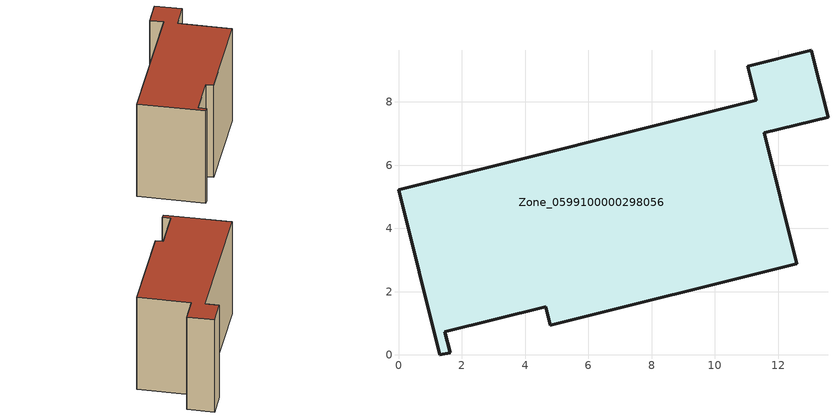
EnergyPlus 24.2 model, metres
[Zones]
Zone_0599100000298056
 floor ground (C_G): 11.57,7.02 12.6,2.88 4.8,0.94 4.65,1.53 1.46,0.73 1.63,0.07 1.31,0 0,5.23 11.31,8.06 11.04,9.13 13.05,9.64 13.58,7.52 z0
 wall outside (C_F): 1.31,0 1.63,0.07 1.46,0.73 4.65,1.53 4.8,0.94 12.6,2.88 11.57,7.02 13.58,7.52 13.05,9.64 11.04,9.13 11.31,8.06 0,5.23 1.31,0 z0:8.43
 roof outside (C_R): 11.31,8.06 0,5.23 1.31,0 1.63,0.07 1.46,0.73 4.65,1.53 4.8,0.94 12.6,2.88 11.57,7.02 13.58,7.52 13.05,9.64 11.04,9.13 z8.43
[BUILDING]
Pand.0599100000298056: North Axis=0; Terrain=City; Loads Convergence Tolerance Value=0.04; Temperature Convergence Tolerance Value=0.4; Solar Distribution=FullExterior; Maximum Number of Warmup Days=25; Minimum Number of Warmup Days=1
[Site:Location]
Rotterdam.The.Hague.AP_ZH_NLD Design_Conditions: Latitude=51.96; Longitude=4.45; Time Zone=1; Elevation=-4.5
[SITE:GROUNDTEMPERATURE:BUILDINGSURFACE]
18, 18, 18, 18, 18, 18, 18, 18, 18, 18, 18, 18
[MATERIAL] Thermal Absorptance=0.9; Solar Absorptance=0.7; Visible Absorptance=0.7
Name | Roughness | Thickness | Conductivity | Density | Specific Heat
G.TC.1992-2005 | MediumSmooth | 0.15 | 0.06 | 540 | 1210
F.TC.1992-2005 | Rough | 0.3 | 0.12 | 1920 | 840
R.TC.1992-2005 | MediumRough | 0.2 | 0.08 | 1500 | 1000
[CONSTRUCTION]
C_G: G.TC.1992-2005
C_F: F.TC.1992-2005
C_R: R.TC.1992-2005
[ZONE]
Zone_0599100000298056: Type=1; Multiplier=1; Ceiling Height=Autocalculate; Volume=Autocalculate; Floor Area=autocalculate; Part of Total Floor Area=Yes
[ZONEINFILTRATION:DESIGNFLOWRATE]
Infil_Zone_0599100000298056: Zone or ZoneList or Space or SpaceList=Zone_0599100000298056; Schedule=AlwaysOn; Design Flow Rate Calculation Method=Flow/Area; Flow Rate per Floor Area=0.0015; Constant Term Coefficient=1; Temperature Term Coefficient=0; Velocity Term Coefficient=0; Velocity Squared Term Coefficient=0
[HVACTEMPLATE:ZONE:IDEALLOADSAIRSYSTEM]
Zone_0599100000298056: Maximum Heating Supply Air Temperature=50; Minimum Cooling Supply Air Temperature=13; Maximum Heating Supply Air Humidity Ratio=0.0156; Minimum Cooling Supply Air Humidity Ratio=0.0077; Heating Limit=NoLimit; Cooling Limit=NoLimit; Dehumidification Control Type=ConstantSensibleHeatRatio; Cooling Sensible Heat Ratio=0.7; Dehumidification Setpoint=60; Humidification Control Type=None; Humidification Setpoint=30; Outdoor Air Method=None; Outdoor Air Flow Rate per Person=0.00944; Outdoor Air Flow Rate per Zone Floor Area=0; Outdoor Air Flow Rate per Zone=0; Demand Controlled Ventilation Type=None; Outdoor Air Economizer Type=NoEconomizer; Heat Recovery Type=None; Sensible Heat Recovery Effectiveness=0.7; Latent Heat Recovery Effectiveness=0.65
[ZONECONTROL:THERMOSTAT]
ThermostatControl_Zone_0599100000298056: Zone or ZoneList=Zone_0599100000298056; Control Type Schedule=DualSetpointControlType; Control 1=Thermostat_Zone_0599100000298056; Temperature Difference Between Cutout And Setpoint=0
[THERMOSTATSETPOINT:DUALSETPOINT]
Thermostat_Zone_0599100000298056: Heating Setpoint Temperature Schedule=HeatingSetpoint_Zone_0599100000298056; Cooling Setpoint Temperature Schedule=CoolingSetpoint_Zone_0599100000298056
[SCHEDULE:COMPACT]
HeatingSetpoint_Zone_0599100000298056: Through: 12/31, For: AllDays, Until: 24:00, 21
CoolingSetpoint_Zone_0599100000298056: Through: 12/31, For: AllDays, Until: 24:00, 24
DualSetpointControlType: Through: 12/31, For: AllDays, Until: 24:00, 4
AlwaysOn: Through: 12/31, For: AllDays, Until: 24:00, 1
